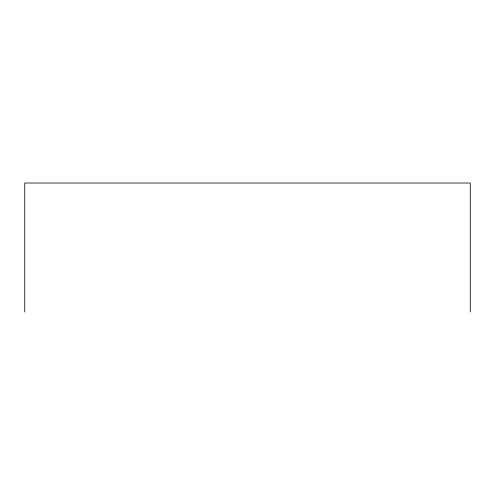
<?xml version="1.0" encoding="UTF-8"?>
<svg xmlns="http://www.w3.org/2000/svg" width="495" height="495" viewBox="0 0 495 495"><rect width="100%" height="100%" fill="white"/><g stroke="black" fill="none" stroke-linecap="round" stroke-linejoin="round"><path stroke-width="0.74" d="M470.25 311.98L470.25 183.02L24.75 183.02L24.75 311.98"/></g></svg>
